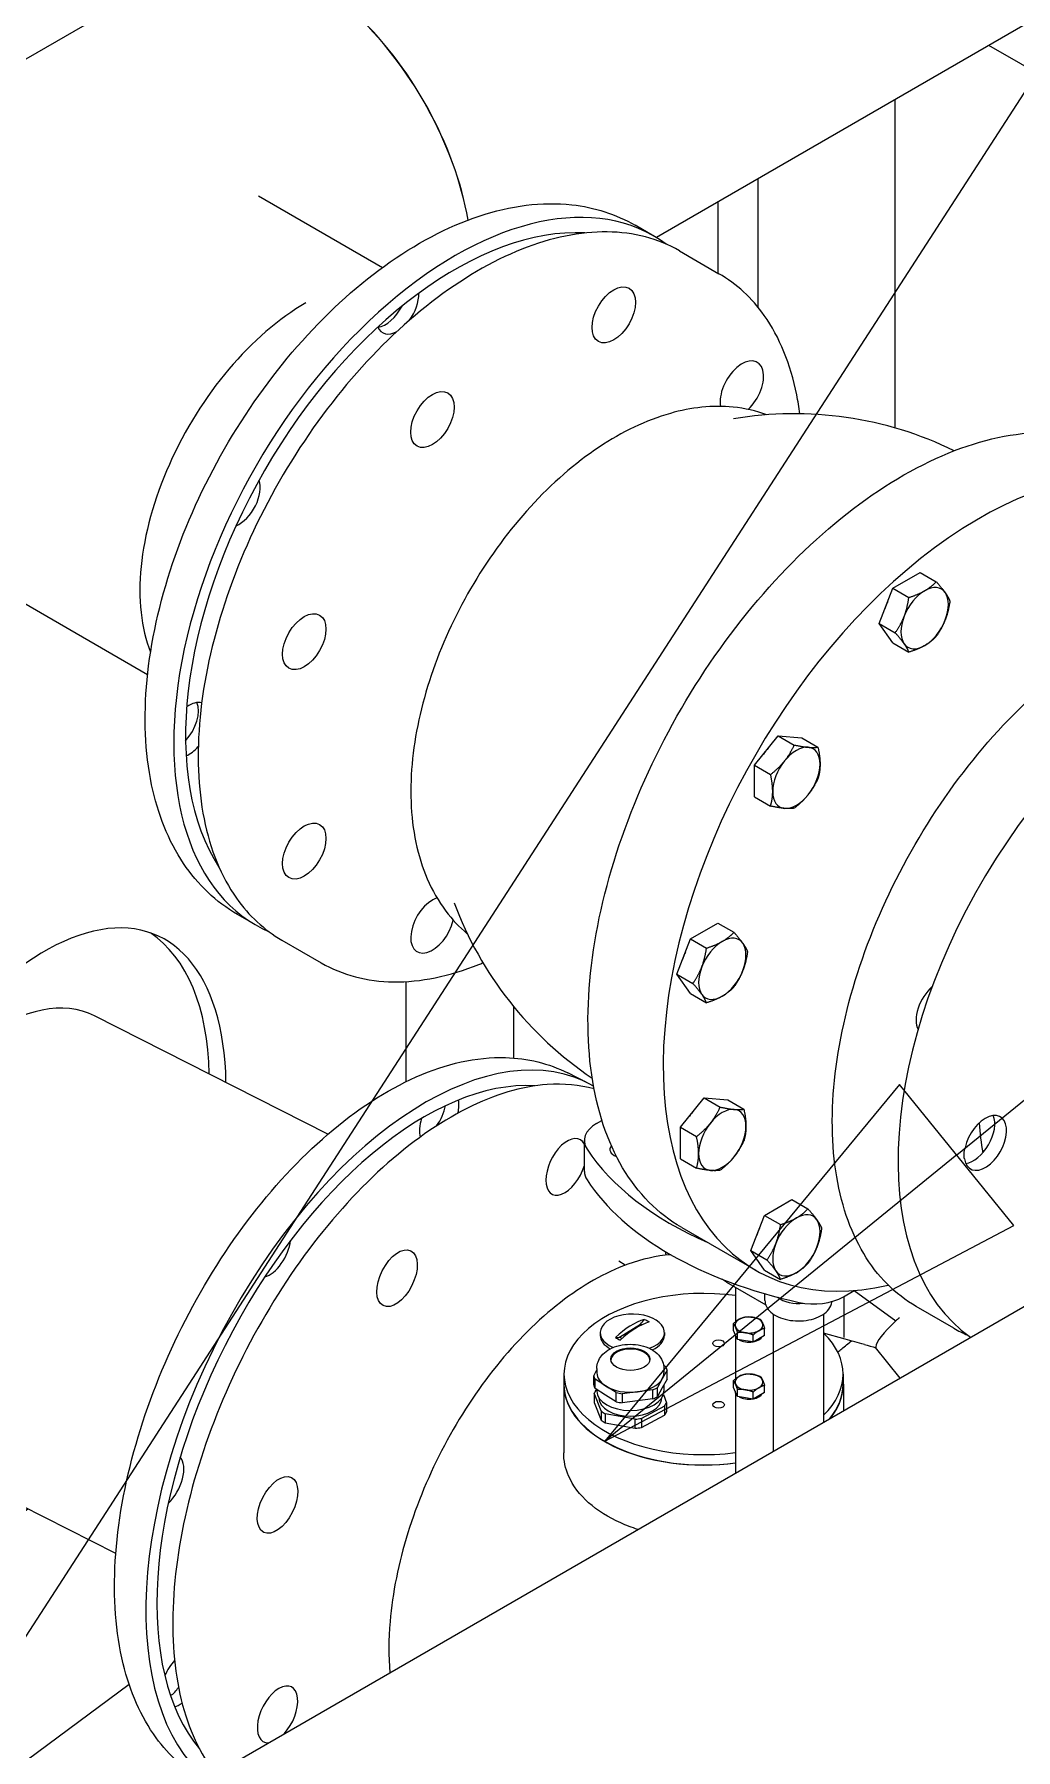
# Model space of a CAD drawing. Header units: millimetres. Extents: x 0 to 100323, y 0 to 59400.
# Drawn here: x 51651 to 52192, y 11939 to 12884 of the extents above; entities that cross this region are included whole.
import ezdxf

# ---------------------------------------------------------------- set-up
doc = ezdxf.new("R2010")
doc.units = ezdxf.units.MM
doc.header["$LTSCALE"] = 100
doc.layers.add('Symbol', color=7, linetype='Continuous', lineweight=18)
doc.layers.add('Visible', color=7, linetype='Continuous', lineweight=25)

# ---------------------------------------------------------------- blocks, each defined once
blk = doc.blocks.new('Balloon13')
at = {"layer": 'Symbol'}
blk.add_line((513.2837, 115.1023), (555.0598, 179.662), dxfattribs=at)
blk = doc.blocks.new('Balloon15')
at = {"layer": 'Symbol'}
for p, q in [((521.5954, 122.67), (585.6504, 174.7697)), ((521.2799, 123.0579), (519.6559, 121.0925)), ((521.9109, 122.2821), (521.2799, 123.0579)), ((521.5954, 122.67), (519.6559, 121.0925)), ((519.6559, 121.0925), (521.9109, 122.2821))]:
    blk.add_line(p, q, dxfattribs=at)
at = {"layer": 'Symbol', "flags": 128}
blk.add_lwpolyline([(521.2799, 123.0579), (519.656, 121.0925), (521.9109, 122.2821), (521.2799, 123.0579)], dxfattribs=at)
at = {"layer": 'Symbol'}
blk.add_solid([(521.2799, 123.0579), (519.656, 121.0925), (521.9109, 122.2821), (521.2799, 123.0579)], dxfattribs=at)

msp = doc.modelspace()

# ---------------------------------------------------------------- linework, layer by layer
at = {"layer": 'Visible'}
for p, q in [((52446.27, 13033.63), (51993.99, 12772.5)), ((51736.14, 12922.61), (51425.01, 12742.98)), ((52700.01, 12576.55), (52177.3, 12878.34)), ((52125.69, 12667.54), (52125.69, 12848.54)), ((52050.2, 12733.86), (52050.2, 12804.95)), ((51774.77, 12795.42), (51843.05, 12756)), ((52027.98, 12752.89), (52027.98, 12792.12)), ((51992.62, 12773.3), (51982.29, 12779.27)), ((52006.77, 12765.14), (52028.52, 12752.58)), ((52124.34, 12579.28), (52139.41, 12587.98)), ((52139.41, 12587.98), (52148.26, 12582.87)), ((51645.31, 12571.19), (51713.59, 12531.77)), ((52116.8, 12559.85), (52124.34, 12579.28)), ((52124.34, 12579.28), (52133.18, 12574.17)), ((52124.34, 12549.13), (52116.8, 12559.85)), ((52116.8, 12559.85), (52125.65, 12554.75)), ((52124.34, 12549.13), (52133.18, 12544.02)), ((51740.49, 12516.24), (51740.89, 12516.01)), ((52048.11, 12481.75), (52061.17, 12497.99)), ((52061.17, 12497.99), (52074.22, 12496.83)), ((52061.17, 12497.99), (52070.01, 12492.89)), ((52074.22, 12496.83), (52083.06, 12491.72)), ((52048.11, 12464.35), (52048.11, 12481.75)), ((52048.11, 12481.75), (52056.95, 12476.65)), ((52048.11, 12464.35), (52056.95, 12459.24)), ((51773.39, 12393.59), (51763.06, 12399.55)), ((52012.8, 12386.09), (52027.88, 12394.79)), ((52027.88, 12394.79), (52036.72, 12389.68)), ((51787.53, 12385.42), (51809.29, 12372.86)), ((52005.27, 12366.66), (52012.8, 12386.09)), ((52012.8, 12386.09), (52021.64, 12380.98)), ((51856.18, 12307.49), (51856.18, 12362.56)), ((52012.8, 12355.94), (52005.27, 12366.66)), ((52005.27, 12366.66), (52014.11, 12361.56)), ((52012.8, 12355.94), (52021.64, 12350.83)), ((51813.01, 12278.5), (51684.31, 12343.66)), ((51915.44, 12320.43), (51915.44, 12348.64)), ((51956.2, 12306.62), (51945.21, 12312.19)), ((52007.29, 12282.25), (52020.34, 12298.49)), ((52020.34, 12298.49), (52029.18, 12293.38)), ((52020.34, 12298.49), (52033.39, 12297.32)), ((52033.39, 12297.32), (52042.24, 12292.21)), ((51961.08, 12284.34), (51963.99, 12286.01)), ((52007.29, 12282.25), (52016.13, 12277.14)), ((52007.29, 12264.84), (52007.29, 12282.25)), ((51954.32, 12257.96), (51954.32, 12274.92)), ((52007.29, 12264.84), (52016.13, 12259.73)), ((51288.74, 11659.38), (52294.95, 12240.32)), ((52053.63, 12233.72), (52068.7, 12242.42)), ((52068.7, 12242.42), (52077.54, 12237.32)), ((52046.09, 12214.3), (52053.63, 12233.72)), ((52053.63, 12233.72), (52062.47, 12228.62)), ((52007.96, 12227.07), (52048.76, 12203.52)), ((52046.09, 12214.3), (52054.93, 12209.19)), ((52053.63, 12203.57), (52046.09, 12214.3)), ((51976.78, 12206.24), (51973.37, 12208.53)), ((52053.63, 12203.57), (52062.47, 12198.47)), ((52032.66, 12196.93), (52054.25, 12184.47)), ((52037.68, 12194.03), (52037.68, 12175.13)), ((52097.06, 12188.87), (52103.11, 12192.36)), ((52103.06, 12192.33), (52125.91, 12175.54)), ((52053.83, 12186.89), (52053.83, 12190.55)), ((52097.32, 12189.01), (52097.32, 12166.4)), ((52157.95, 12171.56), (52137.28, 12183.5)), ((51973.65, 12166.56), (51985.26, 12173.84)), ((51985.97, 12173.46), (51985.26, 12173.84)), ((52036.48, 12170.26), (52036.48, 12174.1)), ((52058.45, 12179.35), (52058.45, 12103.78)), ((52086.14, 12179.35), (52086.14, 12119.76)), ((51963.06, 12169.14), (51963.06, 12167.62)), ((51974.96, 12165.87), (51973.65, 12166.56)), ((51998.45, 12169.14), (51998.45, 12167.62)), ((52037.63, 12167.79), (52036.48, 12170.26)), ((52037.37, 12168.35), (52037.37, 12168.31)), ((52038.78, 12165.31), (52037.63, 12167.79)), ((52037.68, 12167.06), (52037.68, 12143.68)), ((52038.78, 12165.31), (52038.78, 12169.15)), ((52043.07, 12164.65), (52038.78, 12165.31)), ((52047.36, 12163.98), (52043.07, 12164.65)), ((52047.36, 12163.98), (52047.36, 12167.82)), ((52050.5, 12165.8), (52047.36, 12163.98)), ((52053.64, 12167.61), (52050.5, 12165.8)), ((52053.64, 12167.61), (52053.64, 12171.44)), ((52098.05, 12165.59), (52086.14, 12168.8)), ((52114.67, 12160.92), (52128.22, 12144.06)), ((51943.06, 12146.31), (51943.06, 12140.65)), ((51959.47, 12145.4), (51961.22, 12148.59)), ((51959.47, 12140.38), (51959.47, 12145.4)), ((51961.22, 12149.45), (51961.22, 12146.94)), ((51999.89, 12148.47), (51997.28, 12143.72)), ((51998, 12151.16), (51999.14, 12150.44)), ((51998.14, 12149.45), (51998.14, 12146.94)), ((51999.89, 12143.45), (51999.89, 12148.47)), ((52096.91, 12146.31), (52096.91, 12140.65)), ((51942.91, 12140.65), (51942.91, 12102.97)), ((51959.79, 12135.71), (51959.79, 12130.68)), ((51963.5, 12125.96), (51959.79, 12135.71)), ((51960.22, 12138.41), (51960.22, 12143.44)), ((51966.05, 12139.75), (51960.22, 12143.44)), ((51966.05, 12134.73), (51960.22, 12138.41)), ((51960.85, 12137.63), (51961.18, 12137.8)), ((51961.22, 12137.78), (51961.22, 12136.89)), ((51971.88, 12136.07), (51966.05, 12139.75)), ((51971.88, 12131.04), (51971.88, 12136.07)), ((51983.64, 12136.53), (51975.2, 12135.46)), ((51975.2, 12135.46), (51975.2, 12130.43)), ((51992.09, 12137.6), (51983.64, 12136.53)), ((51992.09, 12132.58), (51992.09, 12137.6)), ((51997.28, 12143.72), (51994.66, 12138.96)), ((51994.66, 12133.94), (51994.66, 12138.96)), ((51997.28, 12138.69), (51994.66, 12133.94)), ((51999.89, 12143.45), (51997.28, 12138.69)), ((51998.14, 12140.26), (51998.14, 12136.89)), ((52036.48, 12138.82), (52036.48, 12142.66)), ((52037.63, 12136.34), (52036.48, 12138.82)), ((52037.37, 12136.91), (52037.37, 12136.86)), ((52038.78, 12133.87), (52037.63, 12136.34)), ((52037.68, 12135.62), (52037.68, 12091.78)), ((52038.78, 12133.87), (52038.78, 12137.7)), ((52047.36, 12132.54), (52047.36, 12136.37)), ((52053.64, 12136.17), (52050.5, 12134.35)), ((52053.64, 12136.17), (52053.64, 12140)), ((52097.06, 12140.65), (52097.06, 12126.07)), ((51959.79, 12130.68), (51963.5, 12120.93)), ((51962.37, 12133.18), (51962.37, 12133.12)), ((51963.5, 12125.96), (51963.5, 12120.93)), ((51971.88, 12131.04), (51966.05, 12134.73)), ((51983.64, 12131.5), (51975.2, 12130.43)), ((51992.09, 12132.58), (51983.64, 12131.5)), ((51998.51, 12128.62), (51985.75, 12121.89)), ((51996.99, 12133.18), (51996.99, 12133.12)), ((51997.86, 12135.03), (51999.57, 12130.54)), ((51998.51, 12128.62), (51998.51, 12123.59)), ((51999.57, 12130.54), (51999.57, 12125.51)), ((52043.07, 12133.2), (52038.78, 12133.87)), ((52047.36, 12132.54), (52043.07, 12133.2)), ((52050.5, 12134.35), (52047.36, 12132.54)), ((51965.86, 12124.47), (51965.86, 12119.45)), ((51982.34, 12121.45), (51965.86, 12124.47)), ((51965.86, 12119.45), (51982.34, 12116.43)), ((51982.34, 12116.43), (51982.34, 12121.45)), ((51985.75, 12116.86), (51998.51, 12123.59)), ((51985.75, 12121.89), (51985.75, 12116.86)), ((51696.05, 12047.5), (51567.35, 12112.66)), ((51703.43, 11975.2), (51282.5, 11663.8))]:
    msp.add_line(p, q, dxfattribs=at)
for start, end in [(63.88498, 99.68304), (200.31696, 236.11502)]:
    msp.add_arc((52070.12, 12475.42), 200, start, end, dxfattribs=at)
for centre, major_axis, ratio, start_param, end_param in [((51800.87, 12810.49), (-64.73, 112.12), 0.57735, 4.148194, 6.283185), ((51800.94, 12810.53), (-64.73, 112.12), 0.57735, 4.148078, 6.283738), ((51883.01, 12583.45), (-109.62, -189.86), 0.57735, 3.077376, 6.347402), ((51883.01, 12583.45), (-105, -181.87), 0.57735, 3.423733, 6.001045), ((51851.37, 12734.42), (-8.27, -14.32), 0.57735, 1.360732, 2.405764), ((51800.87, 12630.86), (64.73, 112.12), 0.57735, 0.785387, 2.717225), ((51844.84, 12738.19), (8.27, 14.32), 0.57735, 3.547295, 4.801787), ((51851.37, 12734.42), (-8.27, -14.32), 0.57735, 5.873449, 7.03778), ((52041.14, 12689.09), (8.46, 14.66), 0.57735, 4.21413, 8.850663), ((52171.83, 12416.69), (123.08, 213.18), 0.57735, 5.789287, 9.918677), ((51763.98, 12628.03), (-8.27, -14.32), 0.57735, 0.644926, 2.688567), ((52141.89, 12562.78), (9.23, 15.99), 0.57735, 6.021386, 7.068583), ((52282.25, 12352.94), (109.62, 189.86), 0.57735, 0, 3.090582), ((52131.01, 12569.06), (8.46, 14.66), 0.57735, 1.702499, 1.962692), ((52141.89, 12562.78), (-9.23, -15.99), 0.57735, 3.926991, 4.974188), ((52141.89, 12562.78), (9.23, 15.99), 0.57735, 4.974188, 6.021386), ((52141.89, 12562.78), (-9.23, -15.99), 0.57735, 4.974188, 6.021386), ((52141.89, 12562.78), (9.23, 15.99), 0.57735, 3.926991, 4.974188), ((52141.89, 12562.78), (-9.23, -15.99), 0.57735, 6.021386, 7.068583), ((51729.92, 12505), (8.27, 14.32), 0.57735, 4.332695, 5.877483), ((51736.44, 12501.23), (8.27, 14.32), 0.57735, 0.148348, 0.896206), ((51736.44, 12501.23), (-8.27, -14.32), 0.57735, 0.646165, 1.234611), ((52060.3, 12481.09), (8.46, 14.66), 0.57735, 1.1789, 1.439094), ((52071.17, 12474.81), (9.23, 15.99), 0.57735, 0.261799, 1.308997), ((52071.17, 12474.81), (9.23, 15.99), 0.57735, 5.497787, 6.544985), ((52071.17, 12474.81), (-9.23, -15.99), 0.57735, 4.45059, 5.497787), ((52071.17, 12474.81), (9.23, 15.99), 0.57735, 4.45059, 5.497787), ((52071.17, 12474.81), (-9.23, -15.99), 0.57735, 5.497787, 6.544985), ((52071.17, 12474.81), (-9.23, -15.99), 0.57735, 0.261799, 1.308997), ((51643.05, 12219.45), (-76.08, -168.36), 0.502429, 2.3257, 7.054587), ((51870.58, 12393.67), (-8.46, -14.66), 0.57735, 3.715708, 8.352241), ((51625.83, 12228.16), (83.39, 164.71), 0.538347, 5.489538, 6.214471), ((52030.35, 12369.58), (-9.23, -15.99), 0.57735, 3.926991, 4.974188), ((52030.35, 12369.58), (9.23, 15.99), 0.57735, 6.021386, 7.068583), ((52030.35, 12369.58), (9.23, 15.99), 0.57735, 4.974188, 6.021386), ((52019.47, 12375.87), (8.46, 14.66), 0.57735, 1.702499, 1.962692), ((52030.35, 12369.58), (-9.23, -15.99), 0.57735, 4.974188, 6.021386), ((52030.35, 12369.58), (9.23, 15.99), 0.57735, 3.926991, 4.974188), ((51625.83, 12228.16), (-58.48, -115.5), 0.538347, 3.141593, 6.283185), ((52030.35, 12369.58), (-9.23, -15.99), 0.57735, 6.021386, 7.068583), ((52149.13, 12348.22), (-8.46, -14.66), 0.57735, 4.187755, 5.9303), ((51857.17, 12111.03), (-99.03, -195.59), 0.538347, 3.111072, 6.160923), ((51857.17, 12111.03), (-94.86, -187.35), 0.538347, 3.367126, 6.057652), ((51874.3, 12287.54), (-7.47, -14.76), 0.538347, 2.003284, 2.52982), ((51874.3, 12287.54), (7.47, 14.76), 0.538347, 1.865897, 2.610117), ((51867.36, 12291.06), (7.47, 14.76), 0.538347, 4.42948, 5.184208), ((52019.47, 12281.58), (8.46, 14.66), 0.57735, 1.1789, 1.439094), ((52030.35, 12275.3), (9.23, 15.99), 0.57735, 0.261799, 1.308997), ((52030.35, 12275.3), (9.23, 15.99), 0.57735, 5.497787, 6.544985), ((52175.35, 12273.66), (8.27, 14.32), 0.57735, 2.518988, 8.351197), ((52168.83, 12277.43), (8.27, 14.32), 0.57735, 3.547295, 5.877483), ((51944.24, 12260.47), (-7.64, -15.1), 0.538347, 2.767531, 8.166731), ((51977.4, 12274.92), (-23.08, 0), 0.57735, 5.497787, 6.64279), ((52030.35, 12275.3), (-9.23, -15.99), 0.57735, 4.45059, 5.497787), ((52030.35, 12275.3), (9.23, 15.99), 0.57735, 4.45059, 5.497787), ((52143.01, 12310.86), (-200, 0), 0.57735, 0.359605, 0.922834), ((51976.14, 12270.04), (-7.77, 0), 0.57735, 5.812077, 7.289285), ((52030.35, 12275.3), (-9.23, -15.99), 0.57735, 5.497787, 6.544985), ((52030.35, 12275.3), (-9.23, -15.99), 0.57735, 0.261799, 1.308997), ((51977.4, 12257.96), (-23.08, 0), 0.57735, 0, 0.359605), ((52143.01, 12293.9), (-200, 0), 0.57735, 0.359605, 1.211192), ((52071.17, 12217.22), (-9.23, -15.99), 0.57735, 3.926991, 4.974188), ((52071.17, 12217.22), (9.23, 15.99), 0.57735, 6.021386, 7.068583), ((52071.17, 12217.22), (9.23, 15.99), 0.57735, 4.974188, 6.021386), ((52060.3, 12223.5), (8.46, 14.66), 0.57735, 1.702499, 1.962692), ((51781.61, 12214.94), (-7.47, -14.76), 0.538347, 0.435582, 2.167939), ((52010.11, 12222.26), (7.64, 15.1), 0.538347, 2.409703, 2.567509), ((52071.17, 12217.22), (-9.23, -15.99), 0.57735, 4.974188, 6.021386), ((52071.17, 12217.22), (9.23, 15.99), 0.57735, 3.926991, 4.974188), ((52071.17, 12217.22), (-9.23, -15.99), 0.57735, 6.021386, 7.068583), ((52019.99, 12146.31), (-76.92, 0), 0.57735, 4.480311, 8.086059), ((52072.29, 12193.17), (-13.85, 0), 0.57735, 0.607274, 1.783845), ((52080.75, 12198.29), (23.08, 0), 0.57735, 4.352784, 5.497787), ((51980.76, 12169.14), (-17.69, 0), 0.57735, 2.131096, 7.215706), ((51979.46, 12135.03), (21.67, 40.71), 0.553375, 0.506194, 1.025518), ((51982.06, 12133.64), (-21.67, -40.71), 0.553375, 3.647787, 4.16711), ((51979.46, 12189.04), (11.56, 21.73), 0.553375, 4.26287, 4.409312), ((52045.06, 12173.33), (-7.69, 0), 0.57735, 5.497787, 6.544985), ((52045.06, 12173.33), (-7.69, 0), 0.57735, 4.45059, 5.497787), ((52045.06, 12173.33), (7.69, 0), 0.57735, 0.261799, 1.308997), ((52045.06, 12173.33), (7.69, 0), 0.57735, 5.497787, 6.544985), ((52135.61, 12176.61), (-20.38, -16.39), 0.211325, 5.032656, 6.108668), ((52135.61, 12176.61), (20.38, 16.39), 0.211325, 1.782871, 1.891064), ((51980.76, 12167.62), (-17.69, 0), 0.57735, 0, 0.814201), ((51979.46, 12189.04), (-11.56, -21.73), 0.553375, 0.263993, 0.410435), ((51980.76, 12167.62), (17.69, 0), 0.57735, 5.383835, 6.283185), ((52045.06, 12168.31), (-7.69, 0), 0.57735, 0, 0.283794), ((52045.06, 12173.33), (-7.69, 0), 0.57735, 0.261799, 1.308997), ((52045.06, 12168.31), (-7.69, 0), 0.57735, 0.283794, 0.533223), ((52045.06, 12168.31), (-7.69, 0), 0.57735, 0.780112, 1.837882), ((52045.06, 12173.33), (7.69, 0), 0.57735, 4.45059, 5.497787), ((52045.06, 12168.31), (7.69, 0), 0.57735, 5.046714, 5.94886), ((52019.99, 12146.31), (76.92, 0), 0.57735, 5.747659, 6.81261), ((51979.68, 12153.85), (10.77, 0), 0.57735, 0.050529, 3.091064), ((52135.61, 12176.61), (-20.38, -16.39), 0.211325, 6.108668, 6.166544), ((51979.68, 12146.94), (-20.38, 0), 0.57735, 0.130733, 0.302207), ((51979.68, 12146.94), (-18.46, 0), 0.57735, 0, 0.740069), ((51979.68, 12146.94), (18.46, 0), 0.57735, 5.976056, 6.283185), ((51979.68, 12146.94), (20.38, 0), 0.57735, 0.130733, 0.302207), ((52045.06, 12141.89), (-7.69, 0), 0.57735, 5.497787, 6.544985), ((52045.06, 12141.89), (-7.69, 0), 0.57735, 4.45059, 5.497787), ((52045.06, 12141.89), (7.69, 0), 0.57735, 0.261799, 1.308997), ((52019.99, 12140.65), (-77.08, 0), 0.57735, 6.219992, 8.085588), ((52019.99, 12140.65), (-76.92, 0), 0.57735, 0, 1.802874), ((51979.68, 12141.91), (-20.38, 0), 0.57735, 0.130733, 0.302207), ((51979.68, 12133.12), (-20.38, 0), 0.57735, 5.890319, 6.061793), ((51979.68, 12136.89), (18.46, 0), 0.57735, 3.141593, 6.283185), ((51979.68, 12146.94), (-18.46, 0), 0.57735, 0.740069, 1.787266), ((51979.68, 12146.94), (-20.38, 0), 0.57735, 1.17793, 1.349404), ((51979.68, 12146.94), (18.46, 0), 0.57735, 4.928859, 5.976056), ((51979.68, 12146.94), (-20.38, 0), 0.57735, 2.225128, 2.396602), ((52045.06, 12136.86), (-7.69, 0), 0.57735, 0, 0.283794), ((52045.06, 12141.89), (-7.69, 0), 0.57735, 0.261799, 1.308997), ((52045.06, 12136.86), (-7.69, 0), 0.57735, 0.283794, 0.533223), ((52045.06, 12141.89), (7.69, 0), 0.57735, 4.45059, 5.497787), ((52045.06, 12136.86), (7.69, 0), 0.57735, 5.046714, 5.94886), ((52045.06, 12141.89), (7.69, 0), 0.57735, 5.497787, 6.544985), ((52019.99, 12140.65), (76.92, 0), 0.57735, 5.843863, 6.283185), ((52019.99, 12140.65), (77.08, 0), 0.57735, 5.849356, 6.346378), ((51979.68, 12133.12), (17.31, 0), 0.57735, 3.141593, 6.283185), ((51979.68, 12133.12), (-20.38, 0), 0.57735, 0.654332, 0.825806), ((51979.68, 12141.91), (-20.38, 0), 0.57735, 1.17793, 1.349404), ((51979.68, 12141.91), (-20.38, 0), 0.57735, 2.225128, 2.396602), ((51979.68, 12133.12), (20.38, 0), 0.57735, 5.890319, 6.061793), ((52045.06, 12136.86), (-7.69, 0), 0.57735, 0.780112, 1.837882), ((51979.68, 12128.1), (20.38, 0), 0.57735, 3.795924, 3.967398), ((51979.68, 12133.12), (-20.38, 0), 0.57735, 1.701529, 1.873003), ((51979.68, 12128.1), (20.38, 0), 0.57735, 4.843122, 5.014596), ((51979.68, 12128.1), (20.38, 0), 0.57735, 5.890319, 6.061793), ((51722.68, 12086.78), (7.47, 14.76), 0.538347, 4.111312, 6.08613), ((51732.03, 11978.15), (7.47, 14.76), 0.538347, 1.088392, 1.716279), ((51785.2, 11958.81), (-7.64, -15.1), 0.538347, 1.080772, 6.581254), ((51725.09, 11981.67), (7.47, 14.76), 0.538347, 4.003737, 4.429887), ((51732.03, 11978.15), (-7.47, -14.76), 0.538347, 0.42314, 0.805773)]:
    msp.add_ellipse(centre, major_axis=major_axis, ratio=ratio, start_param=start_param, end_param=end_param, dxfattribs=at)
for centre, major_axis, ratio in [((51970.5, 12729.88), (8.46, 14.66), 0.57735), ((51870.58, 12672.2), (8.46, 14.66), 0.57735), ((51799.93, 12549.83), (8.46, 14.66), 0.57735), ((51799.93, 12434.46), (8.46, 14.66), 0.57735), ((51851.07, 12199.13), (7.64, 15.1), 0.538347), ((52028.29, 12163.23), (-3.23, 0), 0.57735), ((51979.68, 12154.48), (10.77, 0), 0.57735), ((52028.29, 12129.38), (-3.23, 0), 0.57735), ((51785.2, 12074.18), (7.64, 15.1), 0.538347)]:
    msp.add_ellipse(centre, major_axis=major_axis, ratio=ratio, dxfattribs=at)
for points, knots in [([(51763.06, 12399.55), (51751.28, 12406.35), (51741.21, 12416), (51725.01, 12440.13), (51719.18, 12454.88), (51712.1, 12488.82), (51711.34, 12508.35), (51715.27, 12549.54), (51720.08, 12571.26), (51734.63, 12614.39), (51744.34, 12635.8), (51767.64, 12676.32), (51781.22, 12695.42), (51811.04, 12729.58), (51827.29, 12744.62), (51861.14, 12769.07), (51878.76, 12778.47), (51913.63, 12790.05), (51930.95, 12792.36), (51959.81, 12789.16), (51971.7, 12785.38), (51982.29, 12779.27)], [5.218539, 5.218539, 5.218539, 5.218539, 5.494349, 5.494349, 5.792038, 5.792038, 6.120066, 6.120066, 6.454417, 6.454417, 6.786579, 6.786579, 7.117608, 7.117608, 7.449727, 7.449727, 7.784051, 7.784051, 8.112225, 8.112225, 8.360132, 8.360132, 8.360132, 8.360132]), ([(52006.77, 12765.14), (51995.07, 12771.89), (51981.54, 12775.43), (51952.07, 12775.78), (51936.12, 12772.52), (51903.34, 12759.47), (51886.51, 12749.61), (51853.79, 12724.33), (51837.91, 12708.9), (51808.69, 12674.07), (51795.36, 12654.67), (51772.58, 12613.85), (51763.13, 12592.43), (51749.07, 12549.72), (51744.46, 12528.44), (51740.58, 12488.12), (51741.3, 12469.09), (51748.08, 12435.25), (51754.13, 12420.42), (51769.43, 12398.8), (51777.85, 12391.01), (51787.53, 12385.42)], [0.785398, 0.785398, 0.785398, 0.785398, 1.098835, 1.098835, 1.416845, 1.416845, 1.738349, 1.738349, 2.060068, 2.060068, 2.381486, 2.381486, 2.702793, 2.702793, 3.024251, 3.024251, 3.34601, 3.34601, 3.66728, 3.66728, 3.926991, 3.926991, 3.926991, 3.926991]), ([(52073.09, 12675.39), (52072.62, 12678.96), (52072.04, 12682.44), (52067.98, 12702.75), (52061.93, 12717.58), (52046.63, 12739.2), (52038.21, 12746.98), (52028.52, 12752.58)], [6.4229905, 6.4229905, 6.4229905, 6.4229905, 6.4876025, 6.4876025, 6.8088722, 6.8088722, 7.0685835, 7.0685835, 7.0685835, 7.0685835]), ([(52054.91, 12674.84), (52048.95, 12677.02), (52042.71, 12678.42), (52024.92, 12680.19), (52013.21, 12678.87), (51988.28, 12671.83), (51975.08, 12665.43), (51949.08, 12648.12), (51936.34, 12636.98), (51913, 12611.47), (51902.41, 12597.13), (51884.26, 12566.68), (51876.68, 12550.58), (51865.23, 12517.96), (51861.35, 12501.43), (51857.93, 12469.25), (51858.41, 12453.61), (51864.42, 12425.18), (51869.79, 12412.25), (51881.42, 12396.79), (51885.39, 12392.57), (51889.81, 12388.88)], [0.885323, 0.885323, 0.885323, 0.885323, 1.040618, 1.040618, 1.320588, 1.320588, 1.647126, 1.647126, 1.99095, 1.99095, 2.332079, 2.332079, 2.67105, 2.67105, 3.011655, 3.011655, 3.355535, 3.355535, 3.686161, 3.686161, 3.827066, 3.827066, 3.827066, 3.827066]), ([(52007.96, 12227.07), (51994.83, 12234.65), (51983.8, 12245.83), (51966.94, 12274.31), (51961.17, 12291.67), (51955.49, 12330.88), (51955.64, 12352.77), (51961.88, 12398.77), (51967.98, 12422.88), (51985.46, 12470.84), (51996.85, 12494.69), (52023.77, 12539.76), (52039.29, 12560.96), (52072.93, 12598.6), (52091.04, 12615.02), (52128.05, 12641.42), (52146.94, 12651.39), (52183.62, 12663.78), (52201.4, 12666.22), (52230.97, 12663.5), (52243.25, 12659.69), (52254.12, 12653.42)], [2.356194, 2.356194, 2.356194, 2.356194, 2.670333, 2.670333, 2.988575, 2.988575, 3.30992, 3.30992, 3.63145, 3.63145, 3.952711, 3.952711, 4.273875, 4.273875, 4.595172, 4.595172, 4.916738, 4.916738, 5.237872, 5.237872, 5.497787, 5.497787, 5.497787, 5.497787]), ([(52137.28, 12183.5), (52125.59, 12190.25), (52115.75, 12200.18), (52100.64, 12225.45), (52095.46, 12240.87), (52090.27, 12275.75), (52090.35, 12295.25), (52095.81, 12336.24), (52101.2, 12357.72), (52116.71, 12400.46), (52126.83, 12421.72), (52150.76, 12461.87), (52164.57, 12480.77), (52194.52, 12514.33), (52210.66, 12528.98), (52243.67, 12552.55), (52260.55, 12561.46), (52293.35, 12572.54), (52309.29, 12574.72), (52335.78, 12572.25), (52346.78, 12568.83), (52356.51, 12563.21)], [2.356194, 2.356194, 2.356194, 2.356194, 2.667519, 2.667519, 2.984796, 2.984796, 3.306778, 3.306778, 3.629076, 3.629076, 3.950973, 3.950973, 4.27272, 4.27272, 4.594667, 4.594667, 4.917015, 4.917015, 5.238694, 5.238694, 5.497787, 5.497787, 5.497787, 5.497787]), ([(51809.29, 12372.86), (51820.99, 12366.11), (51834.52, 12362.57), (51863.98, 12362.22), (51879.94, 12365.48), (51896.96, 12372.26), (51897.69, 12372.56), (51898.42, 12372.86)], [3.9269908, 3.9269908, 3.9269908, 3.9269908, 4.2404276, 4.2404276, 4.5584373, 4.5584373, 4.5725838, 4.5725838, 4.5725838, 4.5725838]), ([(51744.41, 11922.47), (51734.23, 11928.15), (51725.39, 11936.19), (51709.84, 11957.46), (51703.84, 11971.35), (51695.91, 12003.98), (51694.56, 12023.17), (51697.01, 12064.06), (51700.92, 12085.81), (51713.43, 12129.38), (51721.98, 12151.18), (51742.83, 12192.86), (51755.1, 12212.73), (51782.3, 12248.77), (51797.22, 12264.92), (51828.59, 12291.91), (51845.05, 12302.71), (51878.09, 12317.27), (51894.76, 12321.13), (51922.94, 12320.34), (51934.69, 12317.52), (51945.21, 12312.19)], [5.589491, 5.589491, 5.589491, 5.589491, 5.835237, 5.835237, 6.129938, 6.129938, 6.460989, 6.460989, 6.796986, 6.796986, 7.129473, 7.129473, 7.460484, 7.460484, 7.79281, 7.79281, 8.128592, 8.128592, 8.460683, 8.460683, 8.709273, 8.709273, 8.709273, 8.709273]), ([(51959.64, 12303.42), (51951.59, 12305.66), (51942.94, 12306.45), (51919.83, 12304.81), (51904.8, 12300.32), (51874.08, 12284.86), (51858.38, 12273.81), (51828.02, 12246.31), (51813.37, 12229.87), (51786.57, 12193.26), (51774.43, 12173.12), (51753.88, 12131.15), (51745.46, 12109.34), (51733.2, 12066.22), (51729.35, 12044.92), (51726.65, 12004.95), (51727.8, 11986.29), (51735.04, 11953.5), (51741.14, 11939.37), (51749.98, 11927.59), (51750.49, 11926.93), (51751.01, 11926.28)], [5.635975, 5.635975, 5.635975, 5.635975, 5.840439, 5.840439, 6.158547, 6.158547, 6.480479, 6.480479, 6.802336, 6.802336, 7.123771, 7.123771, 7.44507, 7.44507, 7.766553, 7.766553, 8.088481, 8.088481, 8.410231, 8.410231, 8.429667, 8.429667, 8.429667, 8.429667]), ([(52163.81, 12264.81), (52163.76, 12265.17), (52163.72, 12265.55), (52163.61, 12267.05), (52163.67, 12268.24), (52163.93, 12269.99), (52164.03, 12270.51), (52164.14, 12271.03)], [-2.1952792, -2.1952792, -2.1952792, -2.1952792, -2.0993492, -2.0993492, -1.8229843, -1.8229843, -1.7097702, -1.7097702, -1.7097702, -1.7097702]), ([(52001.9, 12212.07), (51993.96, 12211.42), (51986.08, 12209.59), (51965.51, 12202.21), (51953.06, 12195), (51928.65, 12176.14), (51916.76, 12164.23), (51895.16, 12137.44), (51885.45, 12122.61), (51868.92, 12091.43), (51862.1, 12075.1), (51851.9, 12042.27), (51848.54, 12025.76), (51846.4, 12000.24), (51846.34, 11990.81), (51847.1, 11981.75)], [5.8476, 5.8476, 5.8476, 5.8476, 6.046048, 6.046048, 6.375447, 6.375447, 6.722654, 6.722654, 7.06463, 7.06463, 7.403654, 7.403654, 7.744619, 7.744619, 7.952242, 7.952242, 7.952242, 7.952242]), ([(52032.66, 12196.93), (52031.9, 12197.37), (52031.2, 12197.84), (52030.47, 12198.39), (52030.4, 12198.45), (52030.33, 12198.5)], [3.1415927, 3.1415927, 3.1415927, 3.1415927, 3.2795353, 3.2795353, 3.2948203, 3.2948203, 3.2948203, 3.2948203]), ([(52053.83, 12186.89), (52053.83, 12185.74), (52054.11, 12184.6), (52055.19, 12182.4), (52056.02, 12181.36), (52058.2, 12179.41), (52059.59, 12178.54), (52062.77, 12177.09), (52064.55, 12176.53), (52068.31, 12175.77), (52070.28, 12175.58), (52074.22, 12175.57), (52076.18, 12175.76), (52079.93, 12176.5), (52081.71, 12177.05), (52084.92, 12178.49), (52086.34, 12179.38), (52088.65, 12181.43), (52089.55, 12182.6), (52090.45, 12184.64), (52090.66, 12185.46), (52090.73, 12186.28)], [2.356194, 2.356194, 2.356194, 2.356194, 2.632378, 2.632378, 2.930348, 2.930348, 3.258352, 3.258352, 3.592549, 3.592549, 3.924574, 3.924574, 4.255481, 4.255481, 4.587468, 4.587468, 4.92164, 4.92164, 5.249754, 5.249754, 5.448846, 5.448846, 5.448846, 5.448846]), ([(51987.48, 12176.45), (51987.94, 12176.24), (51988.38, 12176.02), (51988.81, 12175.79), (51989.24, 12175.57), (51989.66, 12175.32), (51990.08, 12175.06)], [-0.1136379, -0.1136379, -0.1136379, -0.1136379, 0, 0, 0, 0.1136379, 0.1136379, 0.1136379, 0.1136379]), ([(51971.43, 12166.39), (51971.85, 12166.16), (51972.27, 12165.93), (51973.13, 12165.48), (51973.57, 12165.24), (51974.03, 12165.01)], [3.1524714, 3.1524714, 3.1524714, 3.1524714, 3.2661093, 3.2661093, 3.3797473, 3.3797473, 3.3797473, 3.3797473]), ([(52094.02, 12158.37), (52094.74, 12158.99), (52095.47, 12159.61), (52097.97, 12161.72), (52099.76, 12163.19), (52101.55, 12164.62)], [6.12107584, 6.12107584, 6.12107584, 6.12107584, 6.13465014, 6.13465014, 6.16795752, 6.16795752, 6.16795752, 6.16795752]), ([(51961.22, 12149.45), (51961.22, 12150.71), (51961.46, 12151.96), (51962.35, 12154.34), (51963.02, 12155.46), (51964.8, 12157.61), (51965.96, 12158.59), (51968.77, 12160.39), (51970.48, 12161.13), (51974.15, 12162.22), (51976.13, 12162.55), (51980.1, 12162.78), (51982.09, 12162.68), (51985.97, 12162.04), (51987.86, 12161.51), (51991.4, 12159.95), (51993.06, 12158.93), (51995.69, 12156.4), (51996.74, 12154.98), (51997.87, 12152.1), (51998.14, 12150.78), (51998.14, 12149.45)], [3.926991, 3.926991, 3.926991, 3.926991, 4.139255, 4.139255, 4.370859, 4.370859, 4.66011, 4.66011, 5.020701, 5.020701, 5.399928, 5.399928, 5.773602, 5.773602, 6.149558, 6.149558, 6.527177, 6.527177, 6.844725, 6.844725, 7.068583, 7.068583, 7.068583, 7.068583]), ([(51983.79, 12060.67), (51980.52, 12061.73), (51977.37, 12062.93), (51967.6, 12067.3), (51961.58, 12071.04), (51951.81, 12079.74), (51948, 12084.7), (51943.86, 12094.24), (51942.91, 12098.6), (51942.91, 12102.97)], [2.865542, 2.865542, 2.865542, 2.865542, 3.015091, 3.015091, 3.352123, 3.352123, 3.681249, 3.681249, 3.926991, 3.926991, 3.926991, 3.926991])]:
    msp.add_open_spline(points, degree=3, knots=knots, dxfattribs=at)
for points in [[(52141.89, 12577.85), (52145.38, 12579.87), (52148.26, 12582.87)], [(52148.26, 12582.87), (52151.44, 12579.33), (52153.19, 12576.84)], [(52130.58, 12563.78), (52132.33, 12568.29), (52133.18, 12574.17)], [(52133.18, 12574.17), (52138.39, 12575.83), (52141.89, 12577.85)], [(52153.19, 12576.84), (52154.94, 12574.35), (52155.79, 12572.15)], [(52155.79, 12572.15), (52154.94, 12566.27), (52153.19, 12561.77)], [(52125.65, 12554.75), (52128.83, 12559.28), (52130.58, 12563.78)], [(52153.19, 12561.77), (52151.44, 12557.26), (52148.26, 12552.73)], [(52130.58, 12548.71), (52128.83, 12551.2), (52125.65, 12554.75)], [(52148.26, 12552.73), (52145.38, 12549.72), (52141.89, 12547.7)], [(52133.18, 12544.02), (52132.33, 12546.22), (52130.58, 12548.71)], [(52141.89, 12547.7), (52138.39, 12545.68), (52133.18, 12544.02)], [(52064.65, 12484.09), (52067.68, 12487.86), (52070.01, 12492.89)], [(52070.01, 12492.89), (52074.67, 12491.9), (52077.7, 12491.63)], [(52077.7, 12491.63), (52080.73, 12491.36), (52083.06, 12491.72)], [(52083.06, 12491.72), (52084.23, 12486.38), (52084.23, 12482.34)], [(52056.95, 12476.65), (52061.62, 12480.32), (52064.65, 12484.09)], [(52058.12, 12467.27), (52058.12, 12471.31), (52056.95, 12476.65)], [(52084.23, 12482.34), (52084.23, 12478.31), (52083.06, 12474.31)], [(52056.95, 12459.24), (52058.12, 12463.23), (52058.12, 12467.27)], [(52083.06, 12474.31), (52080.73, 12469.29), (52077.7, 12465.52)], [(52064.65, 12457.98), (52061.62, 12458.26), (52056.95, 12459.24)], [(52070.01, 12458.07), (52067.68, 12457.71), (52064.65, 12457.98)], [(52077.7, 12465.52), (52074.67, 12461.75), (52070.01, 12458.07)], [(52021.64, 12380.98), (52026.85, 12382.64), (52030.35, 12384.66)], [(52030.35, 12384.66), (52033.85, 12386.68), (52036.72, 12389.68)], [(52036.72, 12389.68), (52039.9, 12386.14), (52041.65, 12383.65)], [(52041.65, 12383.65), (52043.4, 12381.16), (52044.26, 12378.96)], [(52019.04, 12370.59), (52020.79, 12375.1), (52021.64, 12380.98)], [(52044.26, 12378.96), (52043.4, 12373.08), (52041.65, 12368.58)], [(52014.11, 12361.56), (52017.29, 12366.09), (52019.04, 12370.59)], [(52041.65, 12368.58), (52039.9, 12364.07), (52036.72, 12359.54)], [(52019.04, 12355.52), (52017.29, 12358.01), (52014.11, 12361.56)], [(52021.64, 12350.83), (52020.79, 12353.03), (52019.04, 12355.52)], [(52030.35, 12354.51), (52026.85, 12352.49), (52021.64, 12350.83)], [(52036.72, 12359.54), (52033.85, 12356.53), (52030.35, 12354.51)], [(52023.82, 12284.59), (52026.85, 12288.36), (52029.18, 12293.38)], [(52029.18, 12293.38), (52033.85, 12292.39), (52036.87, 12292.12)], [(52036.87, 12292.12), (52039.9, 12291.85), (52042.24, 12292.21)], [(52042.24, 12292.21), (52043.4, 12286.88), (52043.4, 12282.84)], [(52016.13, 12277.14), (52020.79, 12280.82), (52023.82, 12284.59)], [(52017.29, 12267.76), (52017.29, 12271.8), (52016.13, 12277.14)], [(52043.4, 12282.84), (52043.4, 12278.8), (52042.24, 12274.81)], [(52016.13, 12259.73), (52017.29, 12263.73), (52017.29, 12267.76)], [(52042.24, 12274.81), (52039.9, 12269.78), (52036.87, 12266.02)], [(52023.82, 12258.48), (52020.79, 12258.75), (52016.13, 12259.73)], [(52029.18, 12258.57), (52026.85, 12258.21), (52023.82, 12258.48)], [(52036.87, 12266.02), (52033.85, 12262.25), (52029.18, 12258.57)], [(52062.47, 12228.62), (52067.68, 12230.27), (52071.17, 12232.29)], [(52071.17, 12232.29), (52074.67, 12234.31), (52077.54, 12237.32)], [(52077.54, 12237.32), (52080.73, 12233.77), (52082.48, 12231.28)], [(52082.48, 12231.28), (52084.23, 12228.8), (52085.08, 12226.6)], [(52059.87, 12218.23), (52061.62, 12222.74), (52062.47, 12228.62)], [(52085.08, 12226.6), (52084.23, 12220.72), (52082.48, 12216.21)], [(52054.93, 12209.19), (52058.12, 12213.72), (52059.87, 12218.23)], [(52082.48, 12216.21), (52080.73, 12211.7), (52077.54, 12207.17)], [(52059.87, 12203.16), (52058.12, 12205.64), (52054.93, 12209.19)], [(52062.47, 12198.47), (52061.62, 12200.67), (52059.87, 12203.16)], [(52071.17, 12202.15), (52067.68, 12200.13), (52062.47, 12198.47)], [(52077.54, 12207.17), (52074.67, 12204.17), (52071.17, 12202.15)], [(52036.48, 12174.1), (52038.17, 12175.63), (52039.62, 12176.47)], [(52037.63, 12172.18), (52037.1, 12173.33), (52036.48, 12174.1)], [(52039.62, 12176.47), (52041.08, 12177.31), (52042.76, 12177.73)], [(52042.76, 12177.73), (52045.06, 12177.93), (52047.05, 12177.62)], [(52047.05, 12177.62), (52049.05, 12177.31), (52051.34, 12176.4)], [(52051.34, 12176.4), (52051.96, 12175.63), (52052.49, 12174.48)], [(52052.49, 12174.48), (52053.03, 12173.33), (52053.64, 12171.44)], [(52038.78, 12169.15), (52038.17, 12171.03), (52037.63, 12172.18)], [(52043.07, 12169.04), (52041.08, 12169.35), (52038.78, 12169.15)], [(52047.36, 12167.82), (52045.06, 12168.73), (52043.07, 12169.04)], [(52050.5, 12170.19), (52049.05, 12169.35), (52047.36, 12167.82)], [(52053.64, 12171.44), (52051.96, 12171.03), (52050.5, 12170.19)], [(52036.48, 12142.66), (52038.17, 12144.19), (52039.62, 12145.03)], [(52039.62, 12145.03), (52041.08, 12145.87), (52042.76, 12146.28)], [(52042.76, 12146.28), (52045.06, 12146.49), (52047.05, 12146.18)], [(52047.05, 12146.18), (52049.05, 12145.87), (52051.34, 12144.95)], [(52051.34, 12144.95), (52051.96, 12144.19), (52052.49, 12143.04)], [(52037.63, 12140.74), (52037.1, 12141.89), (52036.48, 12142.66)], [(52038.78, 12137.7), (52038.17, 12139.59), (52037.63, 12140.74)], [(52043.07, 12137.6), (52041.08, 12137.91), (52038.78, 12137.7)], [(52047.36, 12136.37), (52045.06, 12137.29), (52043.07, 12137.6)], [(52050.5, 12138.75), (52049.05, 12137.91), (52047.36, 12136.37)], [(52053.64, 12140), (52051.96, 12139.59), (52050.5, 12138.75)], [(52052.49, 12143.04), (52053.03, 12141.89), (52053.64, 12140)]]:
    msp.add_rational_spline(points, [1, 1.0379548493, 1], degree=2, dxfattribs=at)
for points in [[(52171.99, 12284.66), (52172.31, 12279.04), (52172.96, 12273.57), (52173.97, 12268.28)], [(52108.68, 12162.62), (52105.09, 12163.65), (52101.57, 12164.62), (52098.04, 12165.59)], [(52157.95, 12171.56), (52160.42, 12170.14), (52162.96, 12168.85), (52165.59, 12167.71)], [(52108.68, 12162.62), (52110.79, 12162.01), (52112.98, 12161.39), (52114.96, 12160.83)]]:
    msp.add_open_spline(points, degree=3, dxfattribs=at)

# ---------------------------------------------------------------- block references
at = {"layer": 'Symbol', "xscale": 100, "yscale": 100, "zscale": 100}
for name in ['Balloon13', 'Balloon15']:
    msp.add_blockref(name, (0, 0), dxfattribs=at)

doc.saveas('drawing.dxf')
